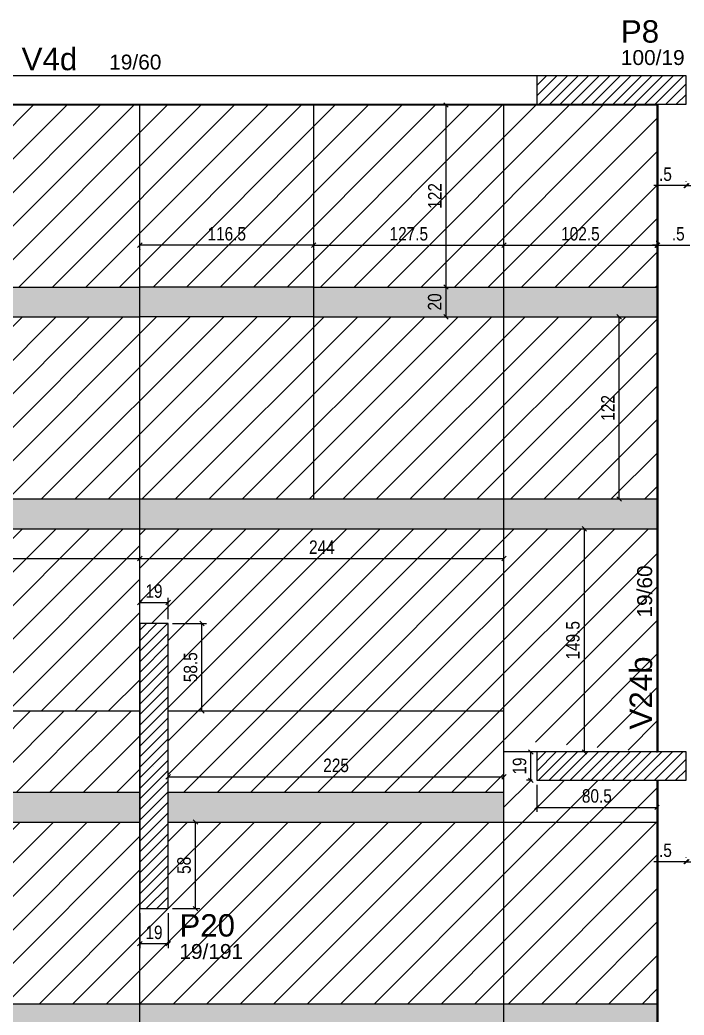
# Model space of a CAD drawing. Extents: x 2335 to 8663, y 180 to 3801.
# Drawn here: x 7205 to 7650, y 2101 to 2767 of the extents above; entities that cross this region are included whole.
import ezdxf

# ---------------------------------------------------------------- set-up
doc = ezdxf.new("R2010")
doc.units = 0
for name, color, linetype in [('4', 4, 'Continuous'), ('8', 8, 'Continuous'), ('ES-VIGA', 3, 'Continuous'), ('L-N', 4, 'Continuous'), ('Painéis', 200, 'Continuous'), ('Pilares', 5, 'Continuous'), ('VIG-D', 2, 'Continuous')]:
    doc.layers.add(name, color=color, linetype=linetype)
doc.layers.add('Hachura', color=251, linetype='Continuous', lineweight=9)
doc.layers.add('REAPROVEITAMENTO', color=251, linetype='Continuous', lineweight=9)
doc.styles.add('COTA TECNICA-50', font='techl___.ttf', dxfattribs={"height": 9})
doc.styles.get("Standard").update_dxf_attribs({"font": 'arial.ttf'})
doc.dimstyles.new('COTA PAINEL-50', dxfattribs={"dimtxt": 9, "dimasz": 3, "dimexe": 3, "dimexo": 3, "dimgap": 3, "dimtad": 1, "dimdec": 1, "dimzin": 12, "dimdsep": 46, "dimtxsty": 'COTA TECNICA-50', "dimblk1": 'OBLIQUE', "dimblk2": 'OBLIQUE', "dimsah": 1, "dimcen": 0.9, "dimclrd": 4, "dimclre": 4, "dimclrt": 240, "dimadec": 1, "dimazin": 3, "dimtfac": 1, "dimtdec": 1, "dimtmove": 0, "dimatfit": 3, "dimfxl": 1, "dimtolj": 1, "dimtzin": 12, "dimarcsym": 0})
pattern_1 = [(45, (-39.48, -210.253), (-11.22532, 11.22532), [])]

# ---------------------------------------------------------------- blocks, each defined once
blk = doc.blocks.new('_Oblique')
at = {"color": 0, "linetype": 'ByBlock', "lineweight": -2}
blk.add_line((-0.5, -0.5), (0.5, 0.5), dxfattribs=at)
blk = doc.blocks.new('*D47')
at = {"layer": 'Defpoints', "color": 0, "transparency": 16777216}
for p in [(7285.43, 2171.98), (7304.43, 2171.98), (7285.43, 2148.43)]:
    blk.add_point(p, dxfattribs=at)
at = {"layer": 'Painéis', "color": 4, "lineweight": -2, "transparency": 16777216}
for p, q in [((7285.43, 2168.98), (7285.43, 2145.43)), ((7304.43, 2168.98), (7304.43, 2145.43)), ((7304.43, 2148.43), (7285.43, 2148.43))]:
    blk.add_line(p, q, dxfattribs=at)
at = {"layer": 'Painéis', "color": 4, "lineweight": -2, "transparency": 16777216, "xscale": 3, "yscale": 3, "zscale": 3, "rotation": 180}
blk.add_blockref('_Oblique', (7285.43, 2148.43), dxfattribs=at)
at = {"layer": 'Painéis', "color": 4, "lineweight": -2, "transparency": 16777216, "xscale": 3, "yscale": 3, "zscale": 3}
blk.add_blockref('_Oblique', (7304.43, 2148.43), dxfattribs=at)
at = {"layer": 'Painéis', "color": 240, "transparency": 16777216, "insert": (7294.93, 2156.01), "char_height": 9, "attachment_point": 5, "style": 'COTA TECNICA-50'}
blk.add_mtext('\\A1;19', dxfattribs=at)
blk = doc.blocks.new('*D48')
at = {"layer": 'Defpoints', "color": 0, "transparency": 16777216}
for p in [(7304.43, 2229.97), (7322.72, 2229.97), (7304.43, 2171.98)]:
    blk.add_point(p, dxfattribs=at)
at = {"layer": 'Painéis', "color": 4, "lineweight": -2, "transparency": 16777216}
for p, q in [((7307.43, 2229.97), (7325.72, 2229.97)), ((7322.72, 2171.98), (7322.72, 2229.97)), ((7307.43, 2171.98), (7325.72, 2171.98))]:
    blk.add_line(p, q, dxfattribs=at)
at = {"layer": 'Painéis', "color": 4, "lineweight": -2, "transparency": 16777216, "xscale": 3, "yscale": 3, "zscale": 3}
for p, rotation in [((7322.72, 2229.97), 90), ((7322.72, 2171.98), 270)]:
    blk.add_blockref('_Oblique', p, dxfattribs=dict(at, rotation=rotation))
at = {"layer": 'Painéis', "color": 240, "transparency": 16777216, "insert": (7315.1, 2200.97), "char_height": 9, "attachment_point": 5, "rotation": 90, "style": 'COTA TECNICA-50'}
blk.add_mtext('\\A1;58', dxfattribs=at)
blk = doc.blocks.new('*D49')
at = {"layer": 'Defpoints', "color": 0, "transparency": 16777216}
for p in [(7304.43, 2362.97), (7327.08, 2362.97), (7304.43, 2304.47)]:
    blk.add_point(p, dxfattribs=at)
at = {"layer": 'Painéis', "color": 4, "lineweight": -2, "transparency": 16777216}
for p, q in [((7307.43, 2362.97), (7330.08, 2362.97)), ((7327.08, 2304.47), (7327.08, 2362.97)), ((7307.43, 2304.47), (7330.08, 2304.47))]:
    blk.add_line(p, q, dxfattribs=at)
at = {"layer": 'Painéis', "color": 4, "lineweight": -2, "transparency": 16777216, "xscale": 3, "yscale": 3, "zscale": 3}
for p, rotation in [((7327.08, 2362.97), 90), ((7327.08, 2304.47), 270)]:
    blk.add_blockref('_Oblique', p, dxfattribs=dict(at, rotation=rotation))
at = {"layer": 'Painéis', "color": 240, "transparency": 16777216, "insert": (7319.46, 2333.72), "char_height": 9, "attachment_point": 5, "rotation": 90, "style": 'COTA TECNICA-50'}
blk.add_mtext('\\A1;58.5', dxfattribs=at)
blk = doc.blocks.new('*D50')
at = {"layer": 'Defpoints', "color": 0, "transparency": 16777216}
for p in [(7304.43, 2377.11), (7285.43, 2362.97), (7304.43, 2362.97)]:
    blk.add_point(p, dxfattribs=at)
at = {"layer": 'Painéis', "color": 4, "lineweight": -2, "transparency": 16777216}
for p, q in [((7285.43, 2365.97), (7285.43, 2380.11)), ((7285.43, 2377.11), (7304.43, 2377.11)), ((7304.43, 2365.97), (7304.43, 2380.11))]:
    blk.add_line(p, q, dxfattribs=at)
at = {"layer": 'Painéis', "color": 4, "lineweight": -2, "transparency": 16777216, "xscale": 3, "yscale": 3, "zscale": 3, "rotation": 180}
blk.add_blockref('_Oblique', (7285.43, 2377.11), dxfattribs=at)
at = {"layer": 'Painéis', "color": 4, "lineweight": -2, "transparency": 16777216, "xscale": 3, "yscale": 3, "zscale": 3}
blk.add_blockref('_Oblique', (7304.43, 2377.11), dxfattribs=at)
at = {"layer": 'Painéis', "color": 240, "transparency": 16777216, "insert": (7294.93, 2384.69), "char_height": 9, "attachment_point": 5, "style": 'COTA TECNICA-50'}
blk.add_mtext('\\A1;19', dxfattribs=at)
blk = doc.blocks.new('*D61')
at = {"layer": 'Defpoints', "color": 0, "transparency": 16777216}
for p in [(7041.43, 2406.59), (7285.43, 2406.59), (7285.43, 2406.59)]:
    blk.add_point(p, dxfattribs=at)
at = {"layer": 'Painéis', "color": 4, "lineweight": -2, "transparency": 16777216}
blk.add_line((7041.43, 2406.59), (7285.43, 2406.59), dxfattribs=at)
at = {"layer": 'Painéis', "color": 4, "lineweight": -2, "transparency": 16777216, "xscale": 3, "yscale": 3, "zscale": 3, "rotation": 180}
blk.add_blockref('_Oblique', (7041.43, 2406.59), dxfattribs=at)
at = {"layer": 'Painéis', "color": 4, "lineweight": -2, "transparency": 16777216, "xscale": 3, "yscale": 3, "zscale": 3}
blk.add_blockref('_Oblique', (7285.43, 2406.59), dxfattribs=at)
at = {"layer": 'Painéis', "color": 240, "transparency": 16777216, "insert": (7163.43, 2414.15), "char_height": 9, "attachment_point": 5, "style": 'COTA TECNICA-50'}
blk.add_mtext('\\A1;244', dxfattribs=at)
blk = doc.blocks.new('*D62')
at = {"layer": 'Defpoints', "color": 0, "transparency": 16777216}
for p in [(7285.43, 2406.59), (7529.43, 2406.59), (7529.43, 2406.59)]:
    blk.add_point(p, dxfattribs=at)
at = {"layer": 'Painéis', "color": 4, "lineweight": -2, "transparency": 16777216}
blk.add_line((7285.43, 2406.59), (7529.43, 2406.59), dxfattribs=at)
at = {"layer": 'Painéis', "color": 4, "lineweight": -2, "transparency": 16777216, "xscale": 3, "yscale": 3, "zscale": 3, "rotation": 180}
blk.add_blockref('_Oblique', (7285.43, 2406.59), dxfattribs=at)
at = {"layer": 'Painéis', "color": 4, "lineweight": -2, "transparency": 16777216, "xscale": 3, "yscale": 3, "zscale": 3}
blk.add_blockref('_Oblique', (7529.43, 2406.59), dxfattribs=at)
at = {"layer": 'Painéis', "color": 240, "transparency": 16777216, "insert": (7407.43, 2414.15), "char_height": 9, "attachment_point": 5, "style": 'COTA TECNICA-50'}
blk.add_mtext('\\A1;244', dxfattribs=at)
blk = doc.blocks.new('*D214')
at = {"layer": 'Defpoints', "color": 0, "transparency": 16777216}
for p in [(7529.43, 2260.31), (7304.44, 2249.97), (7529.43, 2249.97)]:
    blk.add_point(p, dxfattribs=at)
at = {"layer": 'Painéis', "color": 4, "lineweight": -2, "transparency": 16777216}
for p, q in [((7304.44, 2252.97), (7304.44, 2263.31)), ((7529.43, 2252.97), (7529.43, 2263.31)), ((7304.44, 2260.31), (7529.43, 2260.31))]:
    blk.add_line(p, q, dxfattribs=at)
at = {"layer": 'Painéis', "color": 4, "lineweight": -2, "transparency": 16777216, "xscale": 3, "yscale": 3, "zscale": 3, "rotation": 180}
blk.add_blockref('_Oblique', (7304.44, 2260.31), dxfattribs=at)
at = {"layer": 'Painéis', "color": 4, "lineweight": -2, "transparency": 16777216, "xscale": 3, "yscale": 3, "zscale": 3}
blk.add_blockref('_Oblique', (7529.43, 2260.31), dxfattribs=at)
at = {"layer": 'Painéis', "color": 240, "transparency": 16777216, "insert": (7416.94, 2267.9), "char_height": 9, "attachment_point": 5, "style": 'COTA TECNICA-50'}
blk.add_mtext('\\A1;225', dxfattribs=at)
blk = doc.blocks.new('*D217')
at = {"layer": 'Defpoints', "color": 0, "transparency": 16777216}
for p in [(7606.6, 2568.47), (7606.6, 2568.47), (7606.6, 2446.47)]:
    blk.add_point(p, dxfattribs=at)
at = {"layer": 'Painéis', "color": 4, "lineweight": -2, "transparency": 16777216}
blk.add_line((7606.6, 2446.47), (7606.6, 2568.47), dxfattribs=at)
at = {"layer": 'Painéis', "color": 4, "lineweight": -2, "transparency": 16777216, "xscale": 3, "yscale": 3, "zscale": 3}
for p, rotation in [((7606.6, 2568.47), 90), ((7606.6, 2446.47), 270)]:
    blk.add_blockref('_Oblique', p, dxfattribs=dict(at, rotation=rotation))
at = {"layer": 'Painéis', "color": 240, "transparency": 16777216, "insert": (7599.05, 2507.47), "char_height": 9, "attachment_point": 5, "rotation": 90, "style": 'COTA TECNICA-50'}
blk.add_mtext('\\A1;122', dxfattribs=at)
blk = doc.blocks.new('*D218')
at = {"layer": 'Defpoints', "color": 0, "transparency": 16777216}
for p in [(7490.66, 2588.47), (7490.66, 2588.47), (7490.66, 2568.47)]:
    blk.add_point(p, dxfattribs=at)
at = {"layer": 'Painéis', "color": 4, "lineweight": -2, "transparency": 16777216}
blk.add_line((7490.66, 2568.47), (7490.66, 2588.47), dxfattribs=at)
at = {"layer": 'Painéis', "color": 4, "lineweight": -2, "transparency": 16777216, "xscale": 3, "yscale": 3, "zscale": 3}
for p, rotation in [((7490.66, 2588.47), 90), ((7490.66, 2568.47), 270)]:
    blk.add_blockref('_Oblique', p, dxfattribs=dict(at, rotation=rotation))
at = {"layer": 'Painéis', "color": 240, "transparency": 16777216, "insert": (7483.06, 2578.47), "char_height": 9, "attachment_point": 5, "rotation": 90, "style": 'COTA TECNICA-50'}
blk.add_mtext('\\A1;20', dxfattribs=at)
blk = doc.blocks.new('*D63')
at = {"layer": 'Defpoints', "color": 0, "transparency": 16777216}
for p in [(7490.66, 2710.47), (7490.66, 2710.47), (7490.66, 2588.47)]:
    blk.add_point(p, dxfattribs=at)
at = {"layer": 'Painéis', "color": 4, "lineweight": -2, "transparency": 16777216}
blk.add_line((7490.66, 2588.47), (7490.66, 2710.47), dxfattribs=at)
at = {"layer": 'Painéis', "color": 4, "lineweight": -2, "transparency": 16777216, "xscale": 3, "yscale": 3, "zscale": 3}
for p, rotation in [((7490.66, 2710.47), 90), ((7490.66, 2588.47), 270)]:
    blk.add_blockref('_Oblique', p, dxfattribs=dict(at, rotation=rotation))
at = {"layer": 'Painéis', "color": 240, "transparency": 16777216, "insert": (7483.1, 2649.47), "char_height": 9, "attachment_point": 5, "rotation": 90, "style": 'COTA TECNICA-50'}
blk.add_mtext('\\A1;122', dxfattribs=at)
blk = doc.blocks.new('*D64')
at = {"layer": 'Defpoints', "color": 0, "transparency": 16777216}
for p in [(7401.93, 2616.48), (7529.44, 2616.48), (7529.44, 2616.48)]:
    blk.add_point(p, dxfattribs=at)
at = {"layer": 'Painéis', "color": 4, "lineweight": -2, "transparency": 16777216}
blk.add_line((7401.93, 2616.48), (7529.44, 2616.48), dxfattribs=at)
at = {"layer": 'Painéis', "color": 4, "lineweight": -2, "transparency": 16777216, "xscale": 3, "yscale": 3, "zscale": 3, "rotation": 180}
blk.add_blockref('_Oblique', (7401.93, 2616.48), dxfattribs=at)
at = {"layer": 'Painéis', "color": 4, "lineweight": -2, "transparency": 16777216, "xscale": 3, "yscale": 3, "zscale": 3}
blk.add_blockref('_Oblique', (7529.44, 2616.48), dxfattribs=at)
at = {"layer": 'Painéis', "color": 240, "transparency": 16777216, "insert": (7465.69, 2624.08), "char_height": 9, "attachment_point": 5, "style": 'COTA TECNICA-50'}
blk.add_mtext('\\A1;127.5', dxfattribs=at)
blk = doc.blocks.new('*D219')
at = {"layer": 'Defpoints', "color": 0, "transparency": 16777216}
for p in [(7529.44, 2616.48), (7631.93, 2616.48), (7631.93, 2615.74)]:
    blk.add_point(p, dxfattribs=at)
at = {"layer": 'Painéis', "color": 4, "lineweight": -2, "transparency": 16777216}
for p, q in [((7529.44, 2616.48), (7631.93, 2616.48)), ((7631.93, 2618.74), (7631.93, 2619.48))]:
    blk.add_line(p, q, dxfattribs=at)
at = {"layer": 'Painéis', "color": 4, "lineweight": -2, "transparency": 16777216, "xscale": 3, "yscale": 3, "zscale": 3, "rotation": 180}
blk.add_blockref('_Oblique', (7529.44, 2616.48), dxfattribs=at)
at = {"layer": 'Painéis', "color": 4, "lineweight": -2, "transparency": 16777216, "xscale": 3, "yscale": 3, "zscale": 3}
blk.add_blockref('_Oblique', (7631.93, 2616.48), dxfattribs=at)
at = {"layer": 'Painéis', "color": 240, "transparency": 16777216, "insert": (7580.68, 2624.08), "char_height": 9, "attachment_point": 5, "style": 'COTA TECNICA-50'}
blk.add_mtext('\\A1;102.5', dxfattribs=at)
blk = doc.blocks.new('*D220')
at = {"layer": 'Defpoints', "color": 0, "transparency": 16777216}
for p in [(7547.47, 2276.97), (7551.44, 2276.97), (7551.44, 2257.97)]:
    blk.add_point(p, dxfattribs=at)
at = {"layer": 'Painéis', "color": 4, "lineweight": -2, "transparency": 16777216}
for p, q in [((7548.44, 2276.97), (7544.47, 2276.97)), ((7547.47, 2257.97), (7547.47, 2276.97)), ((7548.44, 2257.97), (7544.47, 2257.97))]:
    blk.add_line(p, q, dxfattribs=at)
at = {"layer": 'Painéis', "color": 4, "lineweight": -2, "transparency": 16777216, "xscale": 3, "yscale": 3, "zscale": 3}
for p, rotation in [((7547.47, 2276.97), 90), ((7547.47, 2257.97), 270)]:
    blk.add_blockref('_Oblique', p, dxfattribs=dict(at, rotation=rotation))
at = {"layer": 'Painéis', "color": 240, "transparency": 16777216, "insert": (7539.89, 2267.47), "char_height": 9, "attachment_point": 5, "rotation": 90, "style": 'COTA TECNICA-50'}
blk.add_mtext('\\A1;19', dxfattribs=at)
blk = doc.blocks.new('*D221')
at = {"layer": 'Defpoints', "color": 0, "transparency": 16777216}
for p in [(7551.44, 2257.97), (7631.93, 2257.97), (7631.93, 2239.8)]:
    blk.add_point(p, dxfattribs=at)
at = {"layer": 'Painéis', "color": 4, "lineweight": -2, "transparency": 16777216}
for p, q in [((7551.44, 2254.97), (7551.44, 2236.8)), ((7631.93, 2254.97), (7631.93, 2236.8)), ((7551.44, 2239.8), (7631.93, 2239.8))]:
    blk.add_line(p, q, dxfattribs=at)
at = {"layer": 'Painéis', "color": 4, "lineweight": -2, "transparency": 16777216, "xscale": 3, "yscale": 3, "zscale": 3, "rotation": 180}
blk.add_blockref('_Oblique', (7551.44, 2239.8), dxfattribs=at)
at = {"layer": 'Painéis', "color": 4, "lineweight": -2, "transparency": 16777216, "xscale": 3, "yscale": 3, "zscale": 3}
blk.add_blockref('_Oblique', (7631.93, 2239.8), dxfattribs=at)
at = {"layer": 'Painéis', "color": 240, "transparency": 16777216, "insert": (7591.68, 2247.42), "char_height": 9, "attachment_point": 5, "style": 'COTA TECNICA-50'}
blk.add_mtext('\\A1;80.5', dxfattribs=at)
blk = doc.blocks.new('*D222')
at = {"layer": 'Defpoints', "color": 0, "transparency": 16777216}
for p in [(7583.3, 2426.47), (7583.3, 2426.47), (7583.3, 2276.97)]:
    blk.add_point(p, dxfattribs=at)
at = {"layer": 'Painéis', "color": 4, "lineweight": -2, "transparency": 16777216}
blk.add_line((7583.3, 2276.97), (7583.3, 2426.47), dxfattribs=at)
at = {"layer": 'Painéis', "color": 4, "lineweight": -2, "transparency": 16777216, "xscale": 3, "yscale": 3, "zscale": 3}
for p, rotation in [((7583.3, 2426.47), 90), ((7583.3, 2276.97), 270)]:
    blk.add_blockref('_Oblique', p, dxfattribs=dict(at, rotation=rotation))
at = {"layer": 'Painéis', "color": 240, "transparency": 16777216, "insert": (7575.68, 2351.72), "char_height": 9, "attachment_point": 5, "rotation": 90, "style": 'COTA TECNICA-50'}
blk.add_mtext('\\A1;149.5', dxfattribs=at)
blk = doc.blocks.new('*D66')
at = {"layer": 'Defpoints', "color": 0, "transparency": 16777216}
for p in [(7651.44, 2656.43), (7651.44, 2656.25), (7651.94, 2656.43)]:
    blk.add_point(p, dxfattribs=at)
at = {"layer": 'Painéis', "color": 4, "lineweight": -2, "transparency": 16777216}
for p, q in [((7651.44, 2656.43), (7629.84, 2656.43)), ((7651.44, 2659.25), (7651.44, 2659.43)), ((7651.94, 2656.43), (7651.44, 2656.43)), ((7651.94, 2656.43), (7654.94, 2656.43))]:
    blk.add_line(p, q, dxfattribs=at)
at = {"layer": 'Painéis', "color": 4, "lineweight": -2, "transparency": 16777216, "xscale": 3, "yscale": 3, "zscale": 3}
blk.add_blockref('_Oblique', (7651.44, 2656.43), dxfattribs=at)
at = {"layer": 'Painéis', "color": 4, "lineweight": -2, "transparency": 16777216, "xscale": 3, "yscale": 3, "zscale": 3, "rotation": 180}
blk.add_blockref('_Oblique', (7651.94, 2656.43), dxfattribs=at)
at = {"layer": 'Painéis', "color": 240, "transparency": 16777216, "insert": (7637.64, 2664.03), "char_height": 9, "attachment_point": 5, "style": 'COTA TECNICA-50'}
blk.add_mtext('\\A1;.5', dxfattribs=at)
blk = doc.blocks.new('*D151')
at = {"layer": 'Defpoints', "color": 0, "transparency": 16777216}
for p in [(7651.44, 2203.43), (7651.44, 2203.25), (7651.94, 2203.43)]:
    blk.add_point(p, dxfattribs=at)
at = {"layer": 'Painéis', "color": 4, "lineweight": -2, "transparency": 16777216}
for p, q in [((7651.44, 2203.43), (7629.84, 2203.43)), ((7651.44, 2206.25), (7651.44, 2206.43)), ((7651.94, 2203.43), (7651.44, 2203.43)), ((7651.94, 2203.43), (7654.94, 2203.43))]:
    blk.add_line(p, q, dxfattribs=at)
at = {"layer": 'Painéis', "color": 4, "lineweight": -2, "transparency": 16777216, "xscale": 3, "yscale": 3, "zscale": 3}
blk.add_blockref('_Oblique', (7651.44, 2203.43), dxfattribs=at)
at = {"layer": 'Painéis', "color": 4, "lineweight": -2, "transparency": 16777216, "xscale": 3, "yscale": 3, "zscale": 3, "rotation": 180}
blk.add_blockref('_Oblique', (7651.94, 2203.43), dxfattribs=at)
at = {"layer": 'Painéis', "color": 240, "transparency": 16777216, "insert": (7637.64, 2211.03), "char_height": 9, "attachment_point": 5, "style": 'COTA TECNICA-50'}
blk.add_mtext('\\A1;.5', dxfattribs=at)
blk = doc.blocks.new('*D254')
at = {"layer": 'Defpoints', "color": 0, "transparency": 16777216}
for p in [(7285.43, 2616.49), (7285.43, 2616.48), (7401.94, 2616.49)]:
    blk.add_point(p, dxfattribs=at)
at = {"layer": 'Painéis', "color": 4, "lineweight": -2, "transparency": 16777216}
for p, q in [((7401.94, 2616.48), (7285.43, 2616.48)), ((7285.43, 2613.49), (7285.43, 2613.48)), ((7401.94, 2613.49), (7401.94, 2613.48))]:
    blk.add_line(p, q, dxfattribs=at)
at = {"layer": 'Painéis', "color": 4, "lineweight": -2, "transparency": 16777216, "xscale": 3, "yscale": 3, "zscale": 3, "rotation": 180}
blk.add_blockref('_Oblique', (7285.43, 2616.48), dxfattribs=at)
at = {"layer": 'Painéis', "color": 4, "lineweight": -2, "transparency": 16777216, "xscale": 3, "yscale": 3, "zscale": 3}
blk.add_blockref('_Oblique', (7401.94, 2616.48), dxfattribs=at)
at = {"layer": 'Painéis', "color": 240, "transparency": 16777216, "insert": (7343.69, 2624.08), "char_height": 9, "attachment_point": 5, "style": 'COTA TECNICA-50'}
blk.add_mtext('\\A1;116.5', dxfattribs=at)
blk = doc.blocks.new('*D155')
at = {"layer": 'Defpoints', "color": 0, "transparency": 16777216}
for p in [(7631.94, 2616.48), (7632.44, 2616.48), (7632.44, 2616.48)]:
    blk.add_point(p, dxfattribs=at)
at = {"layer": 'Painéis', "color": 4, "lineweight": -2, "transparency": 16777216}
for p, q in [((7631.94, 2616.48), (7628.94, 2616.48)), ((7631.94, 2616.48), (7632.44, 2616.48)), ((7632.44, 2616.48), (7654.03, 2616.48))]:
    blk.add_line(p, q, dxfattribs=at)
at = {"layer": 'Painéis', "color": 4, "lineweight": -2, "transparency": 16777216, "xscale": 3, "yscale": 3, "zscale": 3}
blk.add_blockref('_Oblique', (7631.94, 2616.48), dxfattribs=at)
at = {"layer": 'Painéis', "color": 4, "lineweight": -2, "transparency": 16777216, "xscale": 3, "yscale": 3, "zscale": 3, "rotation": 180}
blk.add_blockref('_Oblique', (7632.44, 2616.48), dxfattribs=at)
at = {"layer": 'Painéis', "color": 240, "transparency": 16777216, "insert": (7646.23, 2624.08), "char_height": 9, "attachment_point": 5, "style": 'COTA TECNICA-50'}
blk.add_mtext('\\A1;.5', dxfattribs=at)

msp = doc.modelspace()

# ---------------------------------------------------------------- hatches: boundary and pattern name
at = {"layer": 'Hachura', "linetype": 'ByBlock'}
h = msp.add_hatch(color=256, dxfattribs=at)
h.dxf.hatch_style = 1
h.paths.add_polyline_path([(7631.94, 2568.44), (7631.94, 2588.47), (5699.94, 2588.47), (5699.94, 2568.44)])
h = msp.add_hatch(color=256, dxfattribs=at)
h.dxf.hatch_style = 1
h.paths.add_polyline_path([(7631.93, 2446.47), (7631.93, 2426.44), (5699.94, 2426.44), (5699.94, 2446.47)])
h = msp.add_hatch(color=256, dxfattribs=at)
h.dxf.hatch_style = 1
h.paths.add_polyline_path([(7304.43, 2249.97), (7304.43, 2229.94), (7529.43, 2229.94), (7529.43, 2249.97)])
h.paths.add_polyline_path([(7285.43, 2229.94), (7285.43, 2249.97), (5699.94, 2249.97), (5699.94, 2229.94)])
h = msp.add_hatch(color=256, dxfattribs=at)
h.dxf.hatch_style = 1
h.paths.add_polyline_path([(7631.93, 2107.98), (7631.93, 2087.94), (5699.94, 2087.94), (5699.94, 2107.98)])
at = {"layer": 'REAPROVEITAMENTO', "linetype": 'ByBlock'}
h = msp.add_hatch(dxfattribs=at)
h.set_pattern_fill('ANSI31', color=256, scale=5, style=2)
h.set_pattern_definition(pattern_1)
h.paths.add_polyline_path([(7632.44, 2710.47), (5699.94, 2710.47), (5699.94, 2659.47), (5699.94, 2588.47), (7632.44, 2588.47)])
h = msp.add_hatch(dxfattribs=at)
h.set_pattern_fill('ANSI31', color=256, scale=5, style=2)
h.set_pattern_definition(pattern_1)
h.paths.add_polyline_path([(7632.44, 2568.47), (5699.94, 2568.47), (5699.94, 2561.97), (5699.94, 2446.47), (7632.44, 2446.47)])
h = msp.add_hatch(dxfattribs=at)
h.set_pattern_fill('ANSI31', color=256, scale=5, style=2)
h.set_pattern_definition([(45, (-39.48, -352.253), (-11.22532, 11.22532), [])])
h.paths.add_polyline_path([(7285.43, 2426.47), (5699.94, 2426.47), (5699.94, 2419.97), (5699.94, 2304.47), (7285.43, 2304.47)])
h = msp.add_hatch(dxfattribs=at)
h.set_pattern_fill('ANSI31', color=256, scale=5, style=2)
h.set_pattern_definition(pattern_1)
h.paths.add_polyline_path([(7631.94, 2426.47), (7285.43, 2426.47), (7285.43, 2362.97), (7304.44, 2362.97), (7304.44, 2304.47), (7631.9, 2276.6)])
h.paths.add_polyline_path([(7328.3, 2318.48), (7328.3, 2349.57), (7309.77, 2349.57), (7309.77, 2318.48)], flags=16)
h.paths.add_polyline_path([(7286.44, 2375.8), (7302.91, 2375.8), (7302.91, 2394.33), (7286.44, 2394.33)], flags=16)
h.paths.add_polyline_path([(7393.99, 2405.28), (7421.15, 2405.28), (7421.15, 2423.81), (7393.99, 2423.81)], flags=16)
h = msp.add_hatch(dxfattribs=at)
h.set_pattern_fill('ANSI31', color=256, scale=5, style=2)
h.set_pattern_definition(pattern_1)
h.paths.add_polyline_path([(7285.44, 2304.38), (5699.94, 2304.47), (5699.94, 2249.97), (7285.44, 2249.97)])
h = msp.add_hatch(dxfattribs=at)
h.set_pattern_fill('ANSI31', color=256, scale=5, style=2)
h.set_pattern_definition(pattern_1)
h.paths.add_polyline_path([(7529.43, 2304.47), (7304.44, 2304.47), (7304.44, 2249.97), (7529.43, 2249.97)])
h.paths.add_polyline_path([(7404.11, 2259.07), (7430.44, 2259.07), (7430.44, 2277.6), (7404.11, 2277.6)], flags=24)
h = msp.add_hatch(dxfattribs=at)
h.set_pattern_fill('ANSI31', color=256, scale=5, style=2)
h.set_pattern_definition(pattern_1)
h.paths.add_polyline_path([(7631.93, 2257.6), (7529.43, 2257.6), (7529.43, 2107.98), (7631.93, 2107.98)])
h = msp.add_hatch(dxfattribs=at)
h.set_pattern_fill('ANSI31', color=256, scale=5, style=2)
h.set_pattern_definition(pattern_1)
h.paths.add_polyline_path([(7285.43, 2229.97), (6797.43, 2229.97), (6797.43, 2107.98), (7285.43, 2107.98)])
h.paths.add_polyline_path([(6987.52, 2157.15), (6987.52, 2180.07), (6968.99, 2180.07), (6968.99, 2157.15)], flags=16)
h = msp.add_hatch(dxfattribs=at)
h.set_pattern_fill('ANSI31', color=256, scale=5, style=2)
h.set_pattern_definition(pattern_1)
h.paths.add_polyline_path([(7529.43, 2229.97), (7304.44, 2229.97), (7304.44, 2171.97), (7285.43, 2171.97), (7285.43, 2107.98), (7529.43, 2107.98)])
h.paths.add_polyline_path([(7309.36, 2135.47), (7357.25, 2135.47), (7357.25, 2150.98), (7309.36, 2150.98)], flags=24)
h.paths.add_polyline_path([(7308.11, 2149.14), (7353.06, 2149.14), (7353.06, 2172.11), (7308.11, 2172.11)], flags=24)
h.paths.add_polyline_path([(7286.44, 2147.13), (7302.91, 2147.13), (7302.91, 2165.65), (7286.44, 2165.65)], flags=24)
h.paths.add_polyline_path([(7323.94, 2191.66), (7323.94, 2210.68), (7305.41, 2210.68), (7305.41, 2191.66)], flags=24)

# ---------------------------------------------------------------- linework, layer by layer
at = {"layer": '8', "linetype": 'Continuous'}
for p, q in [((7551.44, 2716.49), (7564.94, 2729.99)), ((7551.44, 2723.56), (7557.87, 2729.99)), ((7551.44, 2729.99), (7551.44, 2729.99)), ((7551.44, 2729.99), (7551.44, 2729.99)), ((7553.01, 2710.99), (7572.01, 2729.99)), ((7560.08, 2710.99), (7579.08, 2729.99)), ((7567.15, 2710.99), (7586.15, 2729.99)), ((7574.22, 2710.99), (7593.22, 2729.99)), ((7581.29, 2710.99), (7600.29, 2729.99)), ((7588.36, 2710.99), (7607.36, 2729.99)), ((7595.44, 2710.99), (7614.44, 2729.99)), ((7602.51, 2710.99), (7621.51, 2729.99)), ((7609.58, 2710.99), (7628.58, 2729.99)), ((7616.65, 2710.99), (7635.65, 2729.99)), ((7623.72, 2710.99), (7642.72, 2729.99)), ((7630.79, 2710.99), (7649.79, 2729.99)), ((7637.86, 2710.99), (7651.44, 2724.56)), ((7601.44, 2720.49), (7601.44, 2720.49)), ((7644.93, 2710.99), (7651.44, 2717.49)), ((7632.44, 2372.44), (7632.44, 2372.44)), ((7285.44, 2344.43), (7304, 2362.99)), ((7285.44, 2351.5), (7296.93, 2362.99)), ((7285.44, 2358.57), (7289.86, 2362.99)), ((7285.44, 2362.99), (7285.44, 2362.99)), ((7285.44, 2362.99), (7285.44, 2362.99)), ((7285.44, 2362.99), (7285.44, 2362.99)), ((7285.44, 2362.99), (7285.44, 2362.99)), ((7285.44, 2362.99), (7285.44, 2362.99)), ((7285.44, 2362.99), (7285.44, 2362.99)), ((7304.44, 2362.99), (7304.44, 2362.99)), ((7304.44, 2362.99), (7304.44, 2362.99)), ((7285.44, 2337.35), (7304.44, 2356.35)), ((7285.44, 2330.28), (7304.44, 2349.28)), ((7285.44, 2323.21), (7304.44, 2342.21)), ((7285.44, 2316.14), (7304.44, 2335.14)), ((7285.44, 2309.07), (7304.44, 2328.07)), ((7285.44, 2302), (7304.44, 2321)), ((7285.44, 2294.93), (7304.44, 2313.93)), ((7285.44, 2287.86), (7304.44, 2306.86)), ((7285.44, 2280.79), (7304.44, 2299.79)), ((7285.44, 2273.71), (7304.44, 2292.71)), ((7285.44, 2266.64), (7304.44, 2285.64)), ((7285.44, 2259.57), (7304.44, 2278.57)), ((7551.44, 2263.94), (7564.49, 2276.99)), ((7551.44, 2271.01), (7557.42, 2276.99)), ((7552.56, 2257.99), (7571.56, 2276.99)), ((7559.63, 2257.99), (7578.63, 2276.99)), ((7566.7, 2257.99), (7585.7, 2276.99)), ((7573.77, 2257.99), (7592.77, 2276.99)), ((7580.84, 2257.99), (7599.84, 2276.99)), ((7587.91, 2257.99), (7606.91, 2276.99)), ((7594.98, 2257.99), (7613.98, 2276.99)), ((7602.06, 2257.99), (7621.06, 2276.99)), ((7609.13, 2257.99), (7628.13, 2276.99)), ((7616.2, 2257.99), (7635.2, 2276.99)), ((7623.27, 2257.99), (7642.27, 2276.99)), ((7630.34, 2257.99), (7649.34, 2276.99)), ((7285.44, 2252.5), (7304.44, 2271.5)), ((7294.94, 2267.49), (7294.94, 2267.49)), ((7601.44, 2267.49), (7601.44, 2267.49)), ((7637.41, 2257.99), (7651.44, 2272.02)), ((7285.44, 2245.43), (7304.44, 2264.43)), ((7644.48, 2257.99), (7651.44, 2264.95)), ((7285.44, 2238.36), (7304.44, 2257.36)), ((7285.44, 2231.29), (7304.44, 2250.29)), ((7285.44, 2224.22), (7304.44, 2243.22)), ((7285.44, 2217.15), (7304.44, 2236.15)), ((7285.44, 2210.08), (7304.44, 2229.08)), ((7285.44, 2203), (7304.44, 2222)), ((7285.44, 2195.93), (7304.44, 2214.93)), ((7285.44, 2188.86), (7304.44, 2207.86)), ((7285.44, 2181.79), (7304.44, 2200.79)), ((7285.44, 2174.72), (7304.44, 2193.72)), ((7289.78, 2171.99), (7304.44, 2186.65)), ((7296.85, 2171.99), (7304.44, 2179.58)), ((7285.44, 2171.99), (7285.44, 2171.99)), ((7285.44, 2171.99), (7285.44, 2171.99)), ((7285.44, 2171.99), (7285.44, 2171.99)), ((7285.44, 2171.99), (7285.44, 2171.99)), ((7303.92, 2171.99), (7304.44, 2172.51))]:
    msp.add_line(p, q, dxfattribs=at)
at = {"layer": 'ES-VIGA', "linetype": 'Continuous'}
msp.add_line((7632.44, 2379.94), (7632.44, 2477.32), dxfattribs=at)
for points in [[(7551.44, 2729.99), (7160.94, 2729.99)], [(7160.94, 2710.99), (7551.44, 2710.99)], [(7632.44, 2710.99), (7632.44, 2276.99)], [(7632.44, 2257.99), (7632.44, 1823.99)]]:
    msp.add_lwpolyline(points, dxfattribs=at)
at = {"layer": 'Painéis'}
for p, q in [((5699.94, 2710.47), (7632.43, 2710.47)), ((7285.43, 1823.97), (7285.43, 2710.47)), ((7401.94, 2446.47), (7401.94, 2710.47)), ((7529.44, 2446.47), (7529.44, 2710.47)), ((7631.94, 2710.47), (7631.9, 2276.6)), ((5699.94, 2588.47), (7285.43, 2588.47)), ((7401.93, 2588.47), (7285.43, 2588.47)), ((7401.93, 2588.47), (7631.94, 2588.47)), ((5699.94, 2568.47), (7285.43, 2568.47)), ((7401.93, 2568.47), (7285.43, 2568.47)), ((7401.93, 2568.47), (7631.94, 2568.47)), ((5699.94, 2446.47), (7631.93, 2446.47)), ((7285.44, 2446.47), (7631.94, 2446.47)), ((7529.43, 1823.97), (7529.43, 2446.47)), ((5699.94, 2426.47), (7631.93, 2426.47)), ((5699.94, 2304.47), (7285.43, 2304.47)), ((7304.43, 2304.47), (7529.43, 2304.47)), ((7551.44, 2276.97), (7529.43, 2276.97)), ((7631.93, 2257.97), (7631.93, 1823.98)), ((5699.94, 2249.97), (7285.43, 2249.97)), ((7304.44, 2249.97), (7529.43, 2249.97)), ((5699.94, 2229.97), (7285.43, 2229.97)), ((7304.44, 2229.97), (7529.43, 2229.97)), ((7529.43, 2229.97), (7631.93, 2229.97)), ((7631.93, 2107.98), (5699.94, 2107.98))]:
    msp.add_line(p, q, dxfattribs=at)
at = {"layer": 'Pilares', "linetype": 'Continuous'}
for points in [[(7551.44, 2710.99), (7651.44, 2710.99), (7651.44, 2729.99), (7551.44, 2729.99), (7551.44, 2710.99)], [(7285.44, 2171.99), (7304.44, 2171.99), (7304.44, 2362.99), (7285.44, 2362.99), (7285.44, 2171.99)], [(7551.44, 2257.99), (7651.44, 2257.99), (7651.44, 2276.99), (7551.44, 2276.99), (7551.44, 2257.99)]]:
    msp.add_lwpolyline(points, dxfattribs=at)

# ---------------------------------------------------------------- texts
at = {"layer": '4', "linetype": 'Continuous'}
msp.add_text('V4d', height=15, dxfattribs=at).set_placement((7206.24, 2733.74))
msp.add_text('V24b', height=15, rotation=90, dxfattribs=at).set_placement((7628.69, 2291.99))
at = {"layer": 'L-N', "linetype": 'Continuous'}
for s, p in [('P8', (7607.78, 2752.21)), ('P20', (7311.94, 2153.24))]:
    msp.add_text(s, height=15, dxfattribs=at).set_placement(p)
at = {"layer": 'VIG-D', "linetype": 'Continuous'}
for s, p in [('100/19', (7607.78, 2737.21)), ('19/60', (7264.94, 2734.17)), ('19/191', (7311.94, 2138.24))]:
    msp.add_text(s, height=10, dxfattribs=at).set_placement(p)
msp.add_text('19/60', height=10, rotation=90, dxfattribs=at).set_placement((7628.69, 2366.99))

# ---------------------------------------------------------------- dimensions: what is measured, and where the dimension line sits
at = {"layer": 'Painéis'}
for base, p1, p2, picture, middle in [((7490.66, 2710.47), (7490.66, 2588.47), (7490.66, 2710.47), '*D63', (7483.1, 2649.47)), ((7490.66, 2588.47), (7490.66, 2568.47), (7490.66, 2588.47), '*D218', (7483.06, 2578.47)), ((7606.6, 2568.47), (7606.6, 2446.47), (7606.6, 2568.47), '*D217', (7599.05, 2507.47)), ((7583.3, 2426.47), (7583.3, 2276.97), (7583.3, 2426.47), '*D222', (7575.68, 2351.72)), ((7327.08, 2362.97), (7304.43, 2304.47), (7304.43, 2362.97), '*D49', (7319.46, 2333.72)), ((7547.47, 2276.97), (7551.44, 2257.97), (7551.44, 2276.97), '*D220', (7539.89, 2267.47)), ((7322.72, 2229.97), (7304.43, 2171.98), (7304.43, 2229.97), '*D48', (7315.1, 2200.97))]:
    dim = msp.add_linear_dim(base=base, p1=p1, p2=p2, angle=90, dimstyle='COTA PAINEL-50', dxfattribs=at)
    dim.commit()
    dim.dimension.update_dxf_attribs({"geometry": picture, "text_midpoint": middle})
for base, p1, p2, picture, middle in [((7651.44, 2656.43), (7651.94, 2656.43), (7651.44, 2656.25), '*D66', (7637.64, 2664.03)), ((7285.43, 2616.48), (7401.94, 2616.49), (7285.43, 2616.49), '*D254', (7343.69, 2624.08)), ((7529.44, 2616.48), (7401.93, 2616.48), (7529.44, 2616.48), '*D64', (7465.69, 2624.08)), ((7631.93, 2616.48), (7529.44, 2616.48), (7631.93, 2615.74), '*D219', (7580.68, 2624.08)), ((7632.44, 2616.48), (7631.94, 2616.48), (7632.44, 2616.48), '*D155', (7646.23, 2624.08)), ((7304.43, 2377.11), (7285.43, 2362.97), (7304.43, 2362.97), '*D50', (7294.93, 2384.69)), ((7529.43, 2260.31), (7304.44, 2249.97), (7529.43, 2249.97), '*D214', (7416.94, 2267.9)), ((7631.93, 2239.8), (7551.44, 2257.97), (7631.93, 2257.97), '*D221', (7591.68, 2247.42)), ((7651.44, 2203.43), (7651.94, 2203.43), (7651.44, 2203.25), '*D151', (7637.64, 2211.03)), ((7285.43, 2148.43), (7304.43, 2171.98), (7285.43, 2171.98), '*D47', (7294.93, 2156.01))]:
    dim = msp.add_linear_dim(base=base, p1=p1, p2=p2, dimstyle='COTA PAINEL-50', dxfattribs=at)
    dim.commit()
    dim.dimension.update_dxf_attribs({"geometry": picture, "text_midpoint": middle})
for base, p1, p2, picture, middle in [((7285.43, 2406.59), (7041.43, 2406.59), (7285.43, 2406.59), '*D61', (7163.43, 2414.15)), ((7529.43, 2406.59), (7285.43, 2406.59), (7529.43, 2406.59), '*D62', (7407.43, 2414.15))]:
    dim = msp.add_linear_dim(base=base, p1=p1, p2=p2, dimstyle='COTA PAINEL-50', override={"dimtmove": 1}, dxfattribs=at)
    dim.commit()
    dim.dimension.update_dxf_attribs({"geometry": picture, "text_midpoint": middle})

doc.saveas('drawing.dxf')
